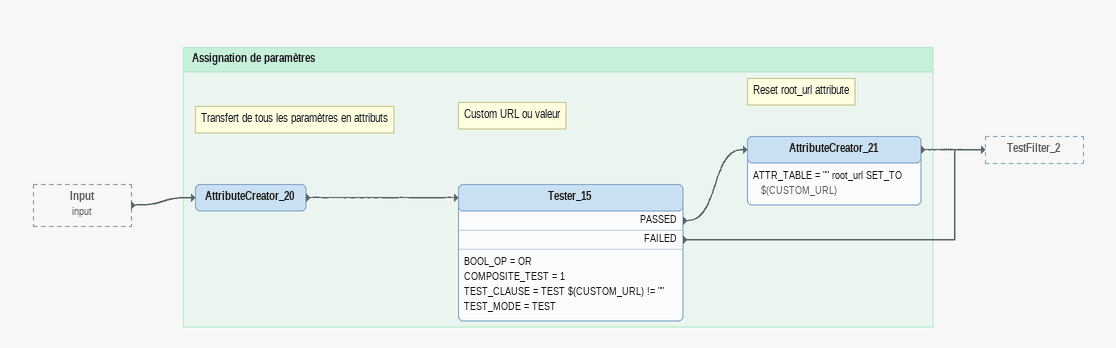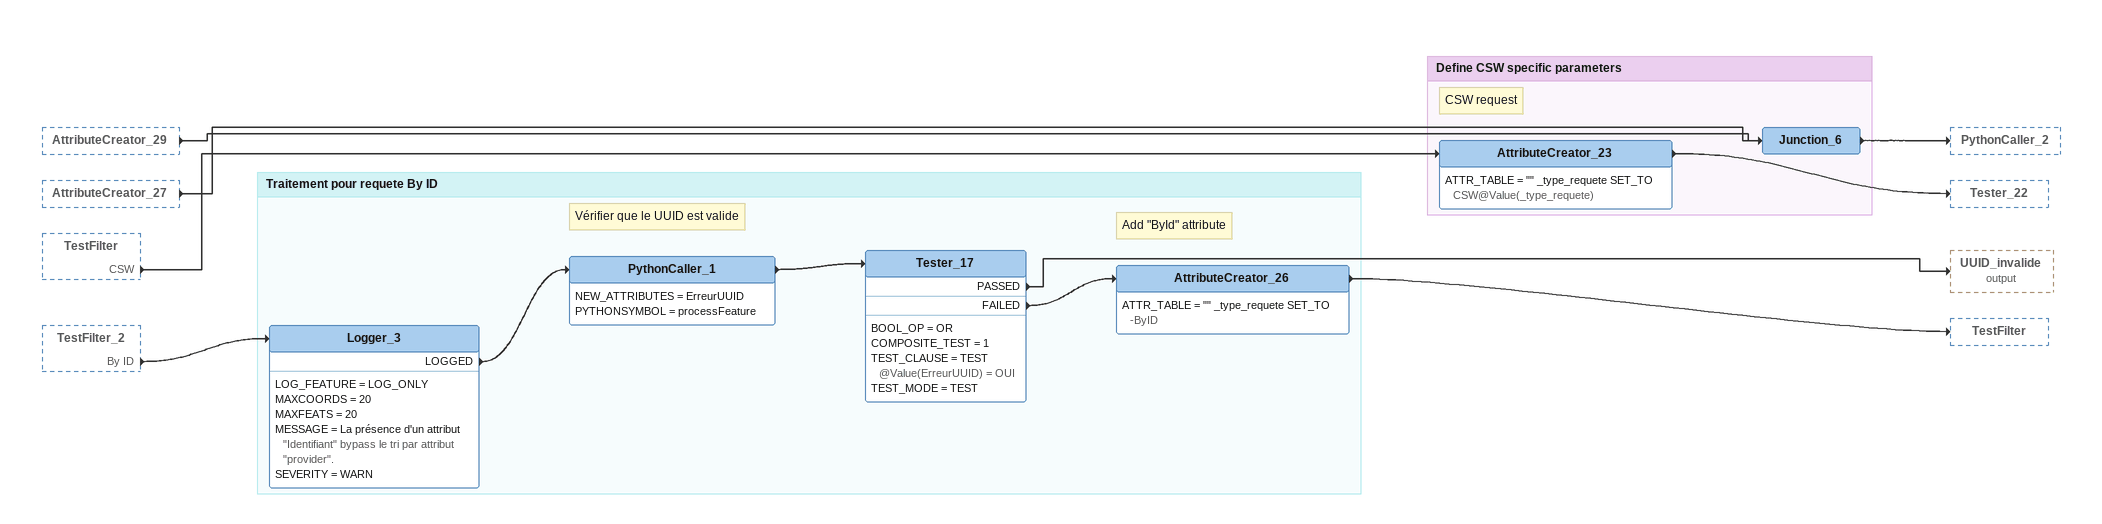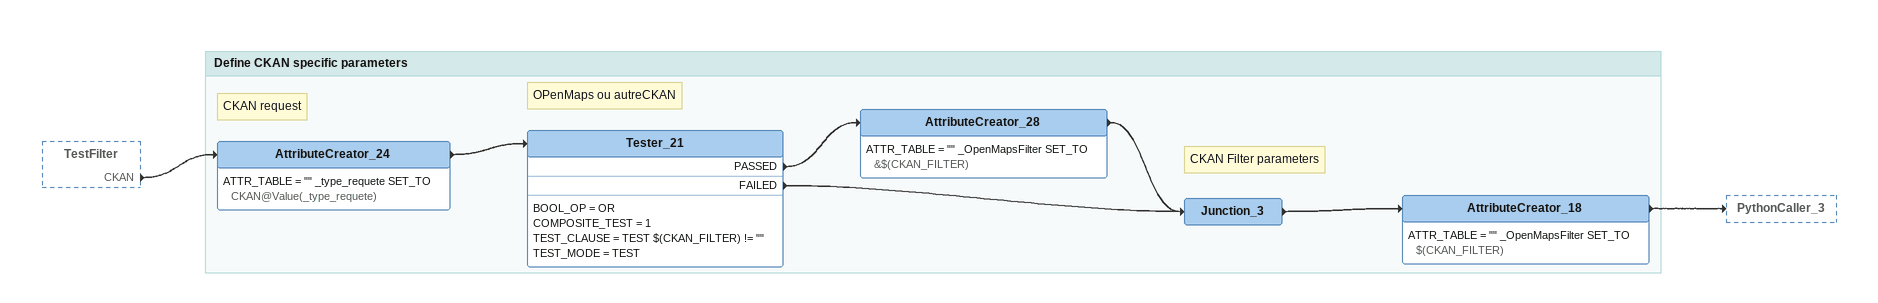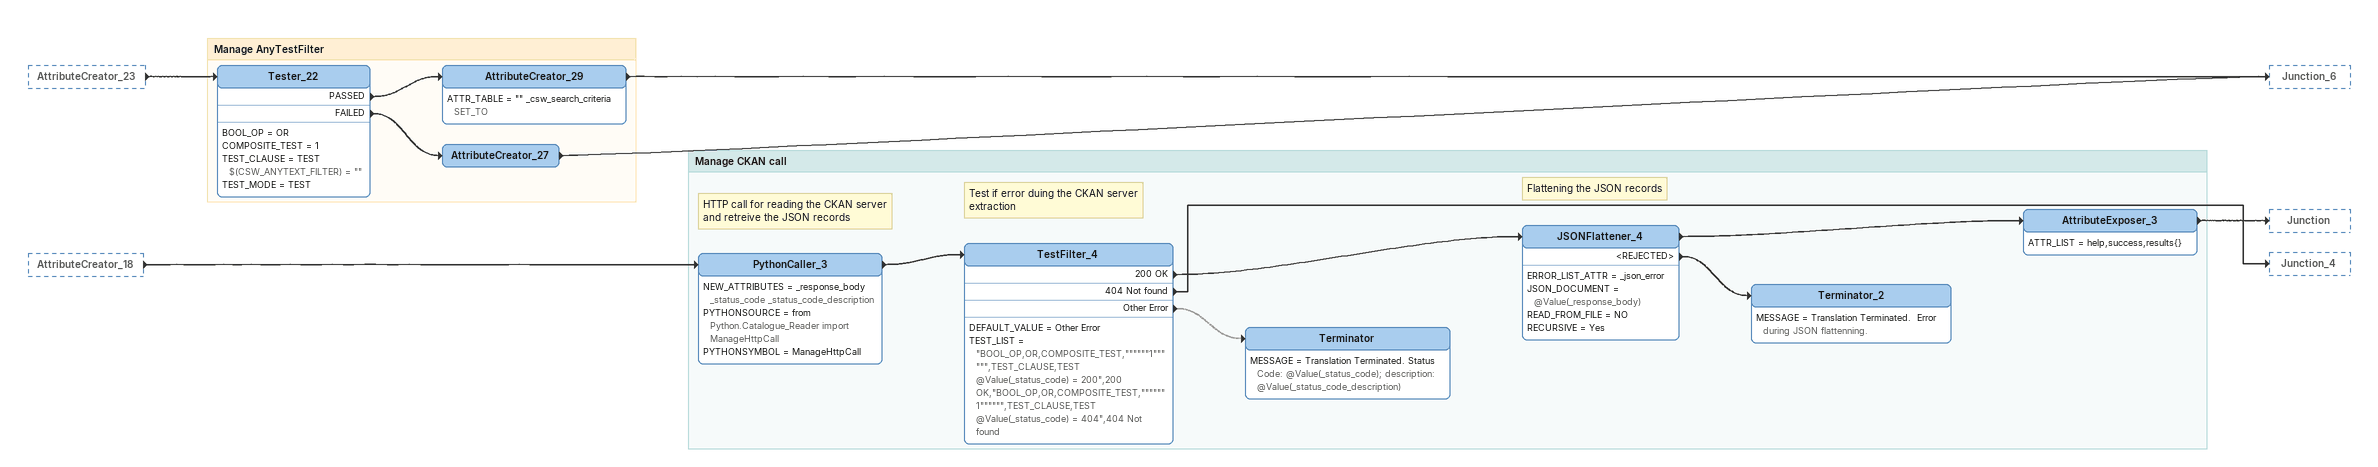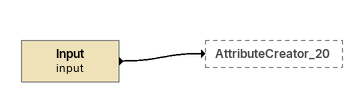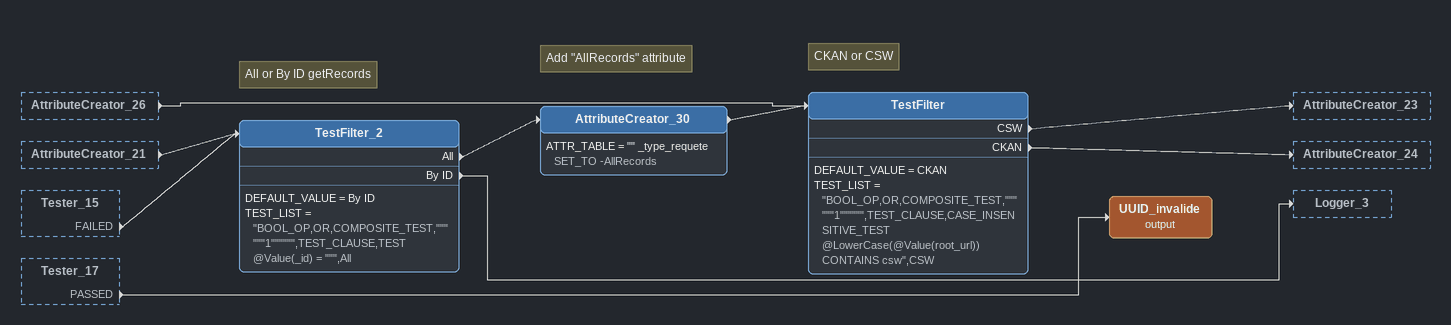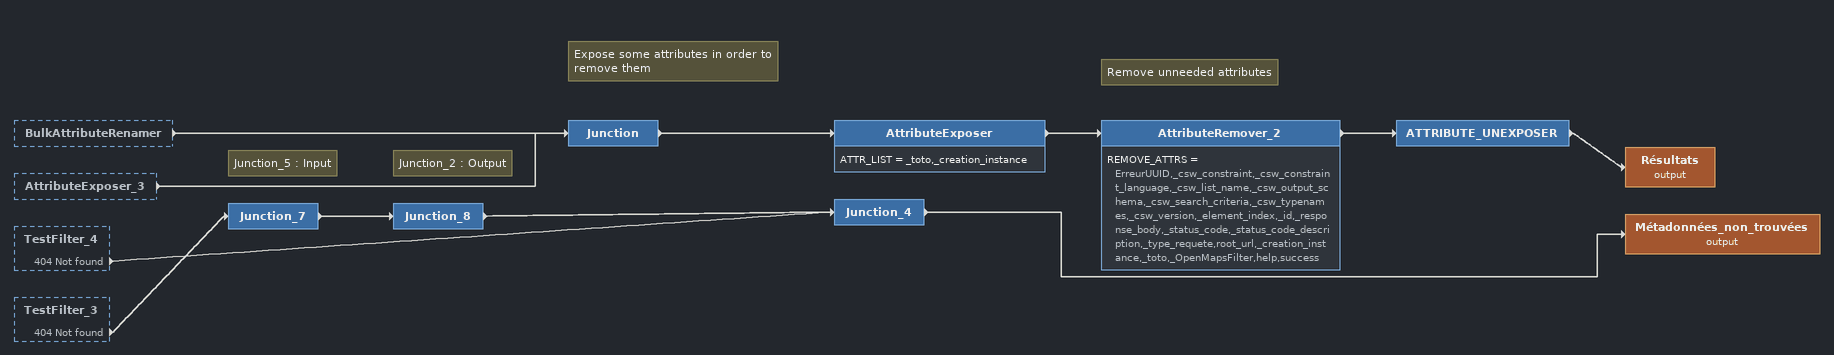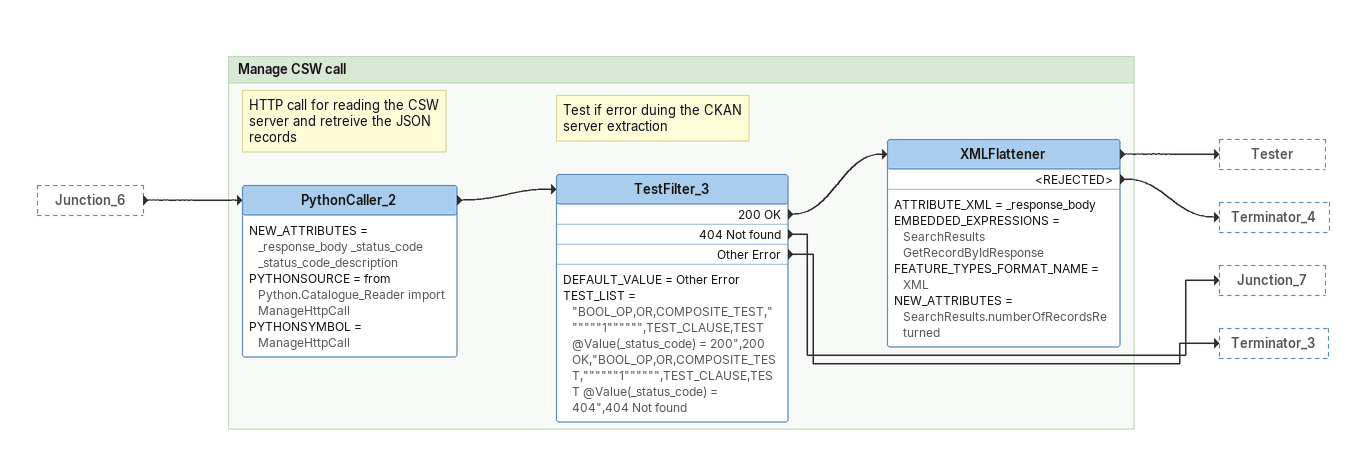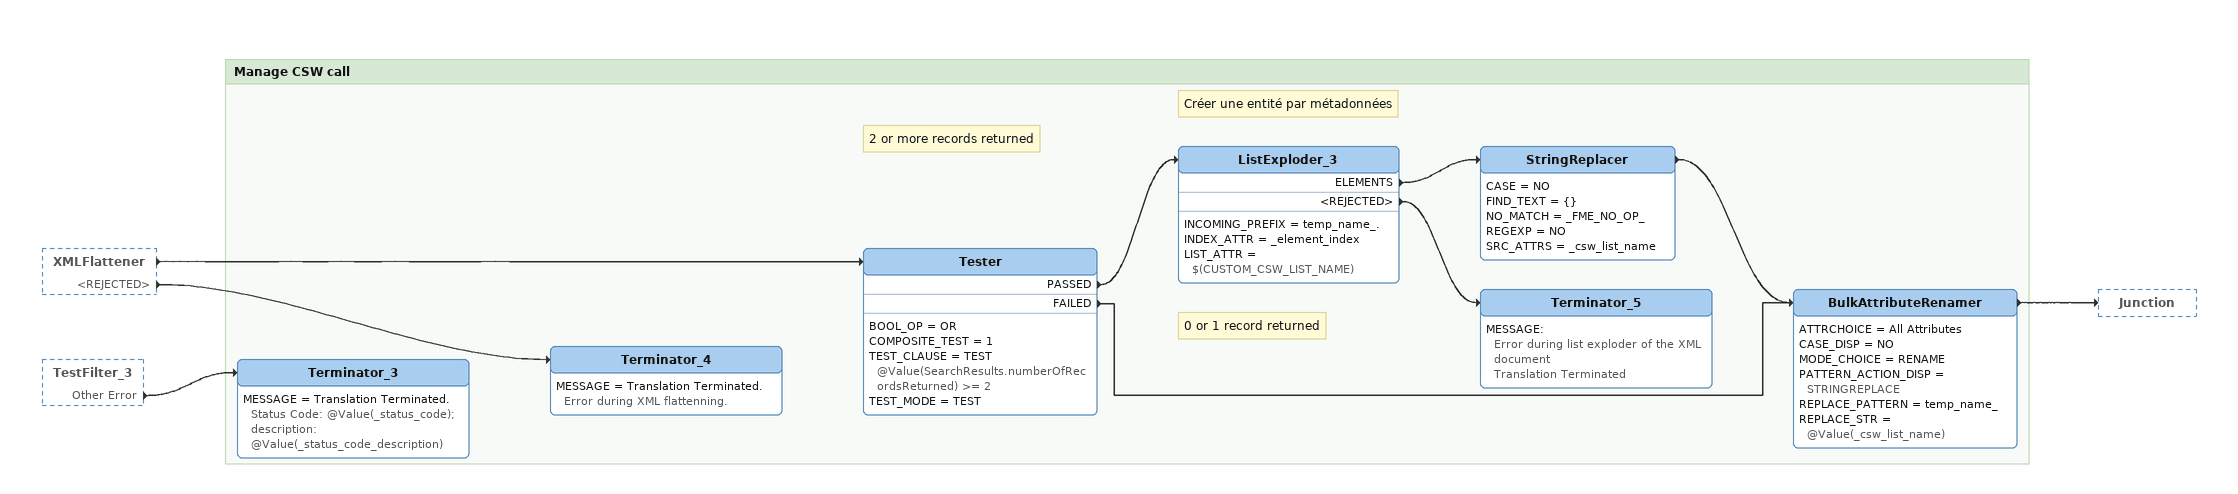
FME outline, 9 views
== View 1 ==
Input (input) [outside]
    -> AttributeCreator_20

Bookmark: Assignation de paramètres
Note: Transfert de tous les paramètres en attributs
AttributeCreator_20
    -> Tester_15
Note: Custom URL ou valeur
Tester_15
    BOOL_OP = OR
    COMPOSITE_TEST = 1
    TEST_CLAUSE = TEST $(CUSTOM_URL) != ""
    TEST_MODE = TEST
    PASSED -> AttributeCreator_21
    FAILED -> TestFilter_2
Note: Reset root_url attribute
AttributeCreator_21
    ATTR_TABLE = "" root_url SET_TO $(CUSTOM_URL)
    -> TestFilter_2

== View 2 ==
AttributeCreator_29 [outside]
    -> Junction_6
AttributeCreator_27 [outside]
    -> Junction_6
TestFilter [outside]
    CSW -> AttributeCreator_23
TestFilter_2 [outside]
    By ID -> Logger_3

Bookmark: Traitement pour requete By ID
Logger_3
    LOG_FEATURE = LOG_ONLY
    MAXCOORDS = 20
    MAXFEATS = 20
    MESSAGE = La présence d'un attribut "Identifiant" bypass le tri par attribut "provider".
    SEVERITY = WARN
    LOGGED -> PythonCaller_1
Note: Vérifier que le UUID est valide
PythonCaller_1
    NEW_ATTRIBUTES = ErreurUUID
    PYTHONSYMBOL = processFeature
    -> Tester_17
Tester_17
    BOOL_OP = OR
    COMPOSITE_TEST = 1
    TEST_CLAUSE = TEST @Value(ErreurUUID) = OUI
    TEST_MODE = TEST
    PASSED -> UUID_invalide (output)
    FAILED -> AttributeCreator_26
Note: Add "ById" attribute
AttributeCreator_26
    ATTR_TABLE = "" _type_requete SET_TO -ByID
    -> TestFilter

Bookmark: Define CSW specific parameters
Note: CSW request
AttributeCreator_23
    ATTR_TABLE = "" _type_requete SET_TO CSW@Value(_type_requete)
    -> Tester_22
Junction_6
    -> PythonCaller_2

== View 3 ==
TestFilter [outside]
    CKAN -> AttributeCreator_24

Bookmark: Define CKAN specific parameters
Note: CKAN request
AttributeCreator_24
    ATTR_TABLE = "" _type_requete SET_TO CKAN@Value(_type_requete)
    -> Tester_21
Note: OPenMaps ou autreCKAN
Tester_21
    BOOL_OP = OR
    COMPOSITE_TEST = 1
    TEST_CLAUSE = TEST $(CKAN_FILTER) != ""
    TEST_MODE = TEST
    PASSED -> AttributeCreator_28
    FAILED -> Junction_3
AttributeCreator_28
    ATTR_TABLE = "" _OpenMapsFilter SET_TO &$(CKAN_FILTER)
    -> Junction_3
Junction_3
    -> AttributeCreator_18
Note: CKAN Filter parameters
AttributeCreator_18
    ATTR_TABLE = "" _OpenMapsFilter SET_TO $(CKAN_FILTER)
    -> PythonCaller_3

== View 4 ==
AttributeCreator_23 [outside]
    -> Tester_22
AttributeCreator_18 [outside]
    -> PythonCaller_3

Bookmark: Manage AnyTestFilter
Tester_22
    BOOL_OP = OR
    COMPOSITE_TEST = 1
    TEST_CLAUSE = TEST $(CSW_ANYTEXT_FILTER) = ""
    TEST_MODE = TEST
    PASSED -> AttributeCreator_29
    FAILED -> AttributeCreator_27
AttributeCreator_29
    ATTR_TABLE = "" _csw_search_criteria SET_TO
    -> Junction_6
AttributeCreator_27
    -> Junction_6

Bookmark: Manage CKAN call
Note: HTTP call for reading the CKAN server and retreive the JSON records
PythonCaller_3
    NEW_ATTRIBUTES = _response_body _status_code _status_code_description
    PYTHONSOURCE = from Python.Catalogue_Reader import ManageHttpCall
    PYTHONSYMBOL = ManageHttpCall
    -> TestFilter_4
Note: Test if error duing the CKAN server extraction
TestFilter_4
    DEFAULT_VALUE = Other Error
    TEST_LIST = "BOOL_OP,OR,COMPOSITE_TEST,""""""1"""""",TEST_CLAUSE,TEST @Value(_status_code) = 200",200 OK,"BOOL_OP,OR,COMPOSITE_TEST,""""""1"""""",TEST_CLAUSE,TEST @Value(_status_code) = 404",404 Not found
    200 OK -> JSONFlattener_4
    404 Not found -> Junction_4
    Other Error -> Terminator [off]
Note: Flattening the JSON records
JSONFlattener_4
    ERROR_LIST_ATTR = _json_error
    JSON_DOCUMENT = @Value(_response_body)
    READ_FROM_FILE = NO
    RECURSIVE = Yes
    -> AttributeExposer_3
    <REJECTED> -> Terminator_2
AttributeExposer_3
    ATTR_LIST = help,success,results{}
    -> Junction
Terminator_2
    MESSAGE = Translation Terminated.  Error during JSON flattenning.
Terminator
    MESSAGE = Translation Terminated. Status Code: @Value(_status_code); description: @Value(_status_code_description)

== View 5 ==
Input (input)
    -> AttributeCreator_20

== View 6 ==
AttributeCreator_26 [outside]
    -> TestFilter
AttributeCreator_21 [outside]
    -> TestFilter_2
Tester_15 [outside]
    FAILED -> TestFilter_2
Tester_17 [outside]
    PASSED -> UUID_invalide (output)
Note: All or By ID getRecords
TestFilter_2
    DEFAULT_VALUE = By ID
    TEST_LIST = "BOOL_OP,OR,COMPOSITE_TEST,""""""1"""""",TEST_CLAUSE,TEST @Value(_id) = """,All
    All -> AttributeCreator_30
    By ID -> Logger_3
Note: Add "AllRecords" attribute
AttributeCreator_30
    ATTR_TABLE = "" _type_requete SET_TO -AllRecords
    -> TestFilter
UUID_invalide (output)
Note: CKAN or CSW
TestFilter
    DEFAULT_VALUE = CKAN
    TEST_LIST = "BOOL_OP,OR,COMPOSITE_TEST,""""""1"""""",TEST_CLAUSE,CASE_INSENSITIVE_TEST @LowerCase(@Value(root_url)) CONTAINS csw",CSW
    CSW -> AttributeCreator_23
    CKAN -> AttributeCreator_24

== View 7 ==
BulkAttributeRenamer [outside]
    -> Junction
AttributeExposer_3 [outside]
    -> Junction
TestFilter_4 [outside]
    404 Not found -> Junction_4
TestFilter_3 [outside]
    404 Not found -> Junction_7
Note: Junction_5 : Input
Junction_7
    -> Junction_8
Note: Junction_2 : Output
Junction_8
    -> Junction_4
Junction_4
    -> Métadonnées_non_trouvées (output)
Métadonnées_non_trouvées (output)
Junction
    -> AttributeExposer
Note: Expose some attributes in order to remove them
AttributeExposer
    ATTR_LIST = _toto,_creation_instance
    -> AttributeRemover_2
Note: Remove unneeded attributes
AttributeRemover_2
    REMOVE_ATTRS = ErreurUUID,_csw_constraint,_csw_constraint_language,_csw_list_name,_csw_output_schema,_csw_search_criteria,_csw_typenames,_csw_version,_element_index,_id,_response_body,_status_code,_status_code_description,_type_requete,root_url,_creation_instance,_toto,_OpenMapsFilter,help,success
    -> ATTRIBUTE_UNEXPOSER
ATTRIBUTE_UNEXPOSER
    -> Résultats (output)
Résultats (output)

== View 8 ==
Junction_6 [outside]
    -> PythonCaller_2

Bookmark: Manage CSW call
Note: HTTP call for reading the CSW server and retreive the JSON records
PythonCaller_2
    NEW_ATTRIBUTES = _response_body _status_code _status_code_description
    PYTHONSOURCE = from Python.Catalogue_Reader import ManageHttpCall
    PYTHONSYMBOL = ManageHttpCall
    -> TestFilter_3
Note: Test if error duing the CKAN server extraction
TestFilter_3
    DEFAULT_VALUE = Other Error
    TEST_LIST = "BOOL_OP,OR,COMPOSITE_TEST,""""""1"""""",TEST_CLAUSE,TEST @Value(_status_code) = 200",200 OK,"BOOL_OP,OR,COMPOSITE_TEST,""""""1"""""",TEST_CLAUSE,TEST @Value(_status_code) = 404",404 Not found
    200 OK -> XMLFlattener
    404 Not found -> Junction_7
    Other Error -> Terminator_3
XMLFlattener
    ATTRIBUTE_XML = _response_body
    EMBEDDED_EXPRESSIONS = SearchResults GetRecordByIdResponse
    FEATURE_TYPES_FORMAT_NAME = XML
    NEW_ATTRIBUTES = SearchResults.numberOfRecordsReturned
    -> Tester
    <REJECTED> -> Terminator_4

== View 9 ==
XMLFlattener [outside]
    -> Tester
    <REJECTED> -> Terminator_4
TestFilter_3 [outside]
    Other Error -> Terminator_3

Bookmark: Manage CSW call
Note: 2 or more records returned
Tester
    BOOL_OP = OR
    COMPOSITE_TEST = 1
    TEST_CLAUSE = TEST @Value(SearchResults.numberOfRecordsReturned) >= 2
    TEST_MODE = TEST
    PASSED -> ListExploder_3
    FAILED -> BulkAttributeRenamer
Note: Créer une entité par métadonnées
Note: 0 or 1 record returned
ListExploder_3
    INCOMING_PREFIX = temp_name_.
    INDEX_ATTR = _element_index
    LIST_ATTR = $(CUSTOM_CSW_LIST_NAME)
    ELEMENTS -> StringReplacer
    <REJECTED> -> Terminator_5
StringReplacer
    CASE = NO
    FIND_TEXT = {}
    NO_MATCH = _FME_NO_OP_
    REGEXP = NO
    SRC_ATTRS = _csw_list_name
    -> BulkAttributeRenamer
BulkAttributeRenamer
    ATTRCHOICE = All Attributes
    CASE_DISP = NO
    MODE_CHOICE = RENAME
    PATTERN_ACTION_DISP = STRINGREPLACE
    REPLACE_PATTERN = temp_name_
    REPLACE_STR = @Value(_csw_list_name)
    -> Junction
Terminator_5
    MESSAGE:
      Error during list exploder of the XML document
      Translation Terminated
Terminator_4
    MESSAGE = Translation Terminated.  Error during XML flattenning.
Terminator_3
    MESSAGE = Translation Terminated. Status Code: @Value(_status_code); description: @Value(_status_code_description)
